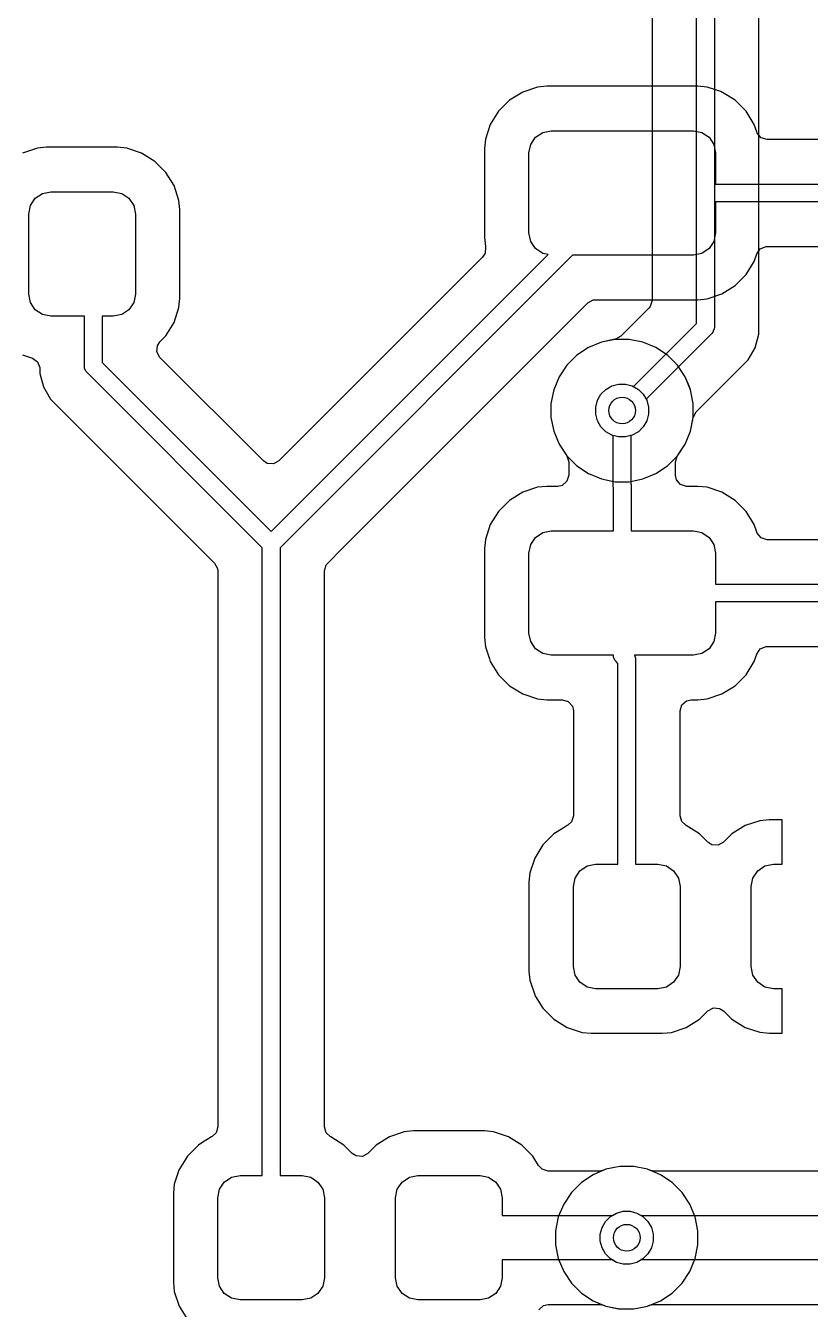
# Model space of a CAD drawing. Header units: inches. Extents: x 6.57 to 9.79, y -8.72 to -3.17.
# Drawn here: x 6.939 to 7.286, y -7.473 to -6.904 of the extents above; entities that cross this region are included whole.
import ezdxf

# ---------------------------------------------------------------- set-up
doc = ezdxf.new("R2010")
doc.units = ezdxf.units.IN
doc.header["$MEASUREMENT"] = 0
doc.layers.add('F.Cu', color=13, linetype='CONTINUOUS', true_color=0xc83434)

msp = doc.modelspace()

# ---------------------------------------------------------------- linework, layer by layer
at = {"layer": 'F.Cu', "linetype": 'CONTINUOUS'}
for p, q in [((7.23563, -7.03615), (7.23563, -6.75232)), ((7.24351, -6.75232), (7.24351, -7.03778)), ((7.21593, -6.76408), (7.21593, -7.02597)), ((7.26321, -7.0409), (7.26321, -6.76408)), ((7.15869, -6.93367), (7.15281, -6.93729)), ((7.16524, -6.9315), (7.15869, -6.93367)), ((7.15869, -6.93367), (7.15869, -6.93367)), ((7.16929, -6.93108), (7.16524, -6.9315)), ((7.16524, -6.9315), (7.16524, -6.9315)), ((7.23622, -6.93108), (7.16929, -6.93108)), ((7.16929, -6.93108), (7.16929, -6.93108)), ((7.24027, -6.9315), (7.23622, -6.93108)), ((7.24677, -6.93365), (7.24027, -6.9315)), ((7.24027, -6.9315), (7.24027, -6.9315)), ((7.24682, -6.93367), (7.24677, -6.93365)), ((7.24718, -6.93389), (7.24682, -6.93367)), ((7.24682, -6.93367), (7.24682, -6.93367)), ((7.15281, -6.93729), (7.14792, -6.94218)), ((7.2527, -6.93729), (7.24718, -6.93389)), ((7.25759, -6.94218), (7.2527, -6.93729)), ((7.14792, -6.94218), (7.1443, -6.94806)), ((7.26121, -6.94806), (7.25759, -6.94218)), ((7.1443, -6.94806), (7.14213, -6.95461)), ((7.1443, -6.94806), (7.1443, -6.94806)), ((7.16749, -6.95154), (7.17126, -6.95079)), ((7.17126, -6.95079), (7.23425, -6.95079)), ((7.23425, -6.95079), (7.23802, -6.95154)), ((7.26231, -6.95136), (7.26121, -6.94806)), ((7.14213, -6.95461), (7.14171, -6.95866)), ((7.14213, -6.95461), (7.14213, -6.95461)), ((7.14213, -6.95461), (7.14213, -6.95461)), ((7.16217, -6.95686), (7.1643, -6.95367)), ((7.1643, -6.95367), (7.16749, -6.95154)), ((7.23802, -6.95154), (7.24121, -6.95367)), ((7.24121, -6.95367), (7.24335, -6.95686)), ((7.2625, -6.95185), (7.26231, -6.95136)), ((7.2643, -6.95393), (7.2625, -6.95185)), ((7.26694, -6.9547), (7.2643, -6.95393)), ((7.49684, -6.9547), (7.26694, -6.9547)), ((6.94371, -6.95856), (6.93715, -6.96073)), ((6.94776, -6.95815), (6.94371, -6.95856)), ((6.94371, -6.95856), (6.94371, -6.95856)), ((6.97925, -6.95815), (6.94776, -6.95815)), ((6.94776, -6.95815), (6.94776, -6.95815)), ((6.9833, -6.95856), (6.97925, -6.95815)), ((6.98986, -6.96073), (6.9833, -6.95856)), ((6.9833, -6.95856), (6.9833, -6.95856)), ((6.99574, -6.96436), (6.98986, -6.96073)), ((7.14171, -6.95866), (7.14171, -6.99803)), ((7.16142, -6.96063), (7.16217, -6.95686)), ((7.16142, -6.99606), (7.16142, -6.96063)), ((7.24335, -6.95686), (7.24409, -6.96063)), ((7.24409, -6.96063), (7.24409, -6.97441)), ((7.00062, -6.96924), (6.99574, -6.96436)), ((7.00425, -6.97512), (7.00062, -6.96924)), ((6.94277, -6.98073), (6.94596, -6.9786)), ((6.94596, -6.9786), (6.94973, -6.97785)), ((6.94973, -6.97785), (6.97729, -6.97785)), ((6.97729, -6.97785), (6.98105, -6.9786)), ((6.98105, -6.9786), (6.98425, -6.98073)), ((7.00642, -6.98168), (7.00425, -6.97512)), ((7.24409, -6.97441), (7.51969, -6.97441)), ((6.93988, -6.98769), (6.94063, -6.98393)), ((6.94063, -6.98393), (6.94277, -6.98073)), ((6.98425, -6.98073), (6.98638, -6.98393)), ((6.98638, -6.98393), (6.98713, -6.98769)), ((7.00683, -6.98573), (7.00642, -6.98168)), ((7.51969, -6.98228), (7.24409, -6.98228)), ((7.24409, -6.98228), (7.24409, -6.99606)), ((6.93988, -7.02313), (6.93988, -6.98769)), ((6.98713, -6.98769), (6.98713, -7.02313)), ((7.00683, -7.0251), (7.00683, -6.98573)), ((7.16217, -6.99983), (7.16142, -6.99606)), ((7.24409, -6.99606), (7.24335, -6.99983)), ((7.14171, -6.99803), (7.14171, -6.99803)), ((7.14171, -6.99803), (7.14213, -7.00208)), ((7.1643, -7.00302), (7.16217, -6.99983)), ((7.24335, -6.99983), (7.24121, -7.00302)), ((7.26387, -7.00307), (7.26641, -7.00202)), ((7.26641, -7.00202), (7.26694, -7.00199)), ((7.26694, -7.00199), (7.49684, -7.00199)), ((7.04724, -7.12829), (7.1699, -7.00563)), ((7.14086, -7.00681), (7.0507, -7.09697)), ((7.18076, -7.00591), (7.05118, -7.13549)), ((7.14198, -7.00508), (7.14086, -7.00681)), ((7.14218, -7.00234), (7.14198, -7.00508)), ((7.14213, -7.00208), (7.14218, -7.00234)), ((7.16749, -7.00516), (7.1643, -7.00302)), ((7.1699, -7.00563), (7.16749, -7.00516)), ((7.23425, -7.00591), (7.18076, -7.00591)), ((7.23802, -7.00516), (7.23425, -7.00591)), ((7.24121, -7.00302), (7.23802, -7.00516)), ((7.26121, -7.00864), (7.26231, -7.00533)), ((7.26231, -7.00533), (7.26387, -7.00307)), ((7.25759, -7.01451), (7.26121, -7.00864)), ((7.2527, -7.0194), (7.25759, -7.01451)), ((6.94063, -7.02689), (6.93988, -7.02313)), ((6.98713, -7.02313), (6.98638, -7.02689)), ((7.24027, -7.0252), (7.24682, -7.02302)), ((7.24682, -7.02302), (7.2527, -7.0194)), ((6.94277, -7.03009), (6.94063, -7.02689)), ((6.94596, -7.03222), (6.94277, -7.03009)), ((6.98425, -7.03009), (6.98105, -7.03222)), ((6.98638, -7.02689), (6.98425, -7.03009)), ((7.00425, -7.0357), (7.00642, -7.02914)), ((7.00642, -7.02914), (7.00683, -7.0251)), ((7.07871, -7.13583), (7.1875, -7.02704)), ((7.1875, -7.02704), (7.18991, -7.02572)), ((7.18991, -7.02572), (7.19095, -7.02561)), ((7.19095, -7.02561), (7.23622, -7.02561)), ((7.2145, -7.02942), (7.20209, -7.04183)), ((7.21515, -7.02861), (7.2145, -7.02942)), ((7.21593, -7.02597), (7.21515, -7.02861)), ((7.23622, -7.02561), (7.24027, -7.0252)), ((7.23622, -7.02561), (7.23622, -7.02561)), ((6.94973, -7.03297), (6.94596, -7.03222)), ((6.96457, -7.03297), (6.94973, -7.03297)), ((6.96457, -7.05512), (6.96457, -7.03297)), ((6.97729, -7.03297), (6.97244, -7.03297)), ((6.97244, -7.03297), (6.97244, -7.05349)), ((6.98105, -7.03222), (6.97729, -7.03297)), ((7.00062, -7.04158), (7.00425, -7.0357)), ((6.99796, -7.04424), (7.00062, -7.04158)), ((7.20771, -7.06408), (7.23563, -7.03615)), ((7.24235, -7.04057), (7.21328, -7.06964)), ((7.24284, -7.03997), (7.24235, -7.04057)), ((7.24302, -7.03956), (7.24284, -7.03997)), ((7.24343, -7.03855), (7.24302, -7.03956)), ((7.24351, -7.03778), (7.24343, -7.03855)), ((7.2616, -7.04691), (7.26321, -7.0409)), ((6.99664, -7.04873), (6.99684, -7.04598)), ((6.99684, -7.04598), (6.99796, -7.04424)), ((7.18774, -7.04676), (7.18258, -7.05021)), ((7.18774, -7.04676), (7.18258, -7.05021)), ((7.18774, -7.04676), (7.18258, -7.05021)), ((7.18774, -7.04676), (7.18258, -7.05021)), ((7.19347, -7.04438), (7.18774, -7.04676)), ((7.19347, -7.04438), (7.18774, -7.04676)), ((7.19347, -7.04438), (7.18774, -7.04676)), ((7.19347, -7.04438), (7.18774, -7.04676)), ((7.18774, -7.04676), (7.18774, -7.04676)), ((7.18774, -7.04676), (7.18774, -7.04676)), ((7.18774, -7.04676), (7.18774, -7.04676)), ((7.18774, -7.04676), (7.18774, -7.04676)), ((7.19348, -7.04438), (7.19347, -7.04438)), ((7.19348, -7.04438), (7.19347, -7.04438)), ((7.19348, -7.04438), (7.19347, -7.04438)), ((7.19348, -7.04438), (7.19347, -7.04438)), ((7.19959, -7.04316), (7.19348, -7.04438)), ((7.19956, -7.04317), (7.19348, -7.04438)), ((7.19956, -7.04317), (7.19348, -7.04438)), ((7.19956, -7.04317), (7.19348, -7.04438)), ((7.20577, -7.04317), (7.19956, -7.04317)), ((7.19956, -7.04317), (7.19956, -7.04317)), ((7.20577, -7.04317), (7.19956, -7.04317)), ((7.19956, -7.04317), (7.19956, -7.04317)), ((7.20577, -7.04317), (7.19956, -7.04317)), ((7.19956, -7.04317), (7.19956, -7.04317)), ((7.19968, -7.04315), (7.19959, -7.04316)), ((7.20209, -7.04183), (7.19968, -7.04315)), ((7.21186, -7.04438), (7.20577, -7.04317)), ((7.20577, -7.04317), (7.20577, -7.04317)), ((7.21186, -7.04438), (7.20577, -7.04317)), ((7.20577, -7.04317), (7.20577, -7.04317)), ((7.21186, -7.04438), (7.20577, -7.04317)), ((7.20577, -7.04317), (7.20577, -7.04317)), ((7.2176, -7.04676), (7.21186, -7.04438)), ((7.21186, -7.04438), (7.21186, -7.04438)), ((7.2176, -7.04676), (7.21186, -7.04438)), ((7.21186, -7.04438), (7.21186, -7.04438)), ((7.2176, -7.04676), (7.21186, -7.04438)), ((7.21186, -7.04438), (7.21186, -7.04438)), ((7.22276, -7.05021), (7.2176, -7.04676)), ((7.2176, -7.04676), (7.2176, -7.04676)), ((7.22276, -7.05021), (7.2176, -7.04676)), ((7.2176, -7.04676), (7.2176, -7.04676)), ((7.22276, -7.05021), (7.2176, -7.04676)), ((7.2176, -7.04676), (7.2176, -7.04676)), ((7.25849, -7.0523), (7.2616, -7.04691)), ((6.93715, -7.05009), (6.94152, -7.05153)), ((6.94152, -7.05153), (6.94378, -7.0531)), ((6.94378, -7.0531), (6.94483, -7.05564)), ((6.99796, -7.05114), (6.99664, -7.04873)), ((7.04379, -7.09697), (6.99796, -7.05114)), ((7.18258, -7.05021), (7.17819, -7.0546)), ((7.18258, -7.05021), (7.17819, -7.0546)), ((7.18258, -7.05021), (7.17819, -7.0546)), ((7.18258, -7.05021), (7.17819, -7.0546)), ((7.18258, -7.05021), (7.18258, -7.05021)), ((7.18258, -7.05021), (7.18258, -7.05021)), ((7.18258, -7.05021), (7.18258, -7.05021)), ((7.18258, -7.05021), (7.18258, -7.05021)), ((7.22715, -7.0546), (7.22276, -7.05021)), ((7.22276, -7.05021), (7.22276, -7.05021)), ((7.22715, -7.0546), (7.22276, -7.05021)), ((7.22276, -7.05021), (7.22276, -7.05021)), ((7.22715, -7.0546), (7.22276, -7.05021)), ((7.22276, -7.05021), (7.22276, -7.05021)), ((7.25409, -7.0567), (7.25849, -7.0523)), ((6.94483, -7.05564), (6.94486, -7.05617)), ((6.94486, -7.05617), (6.94486, -7.05823)), ((6.94486, -7.05823), (6.94486, -7.05823)), ((6.94486, -7.05823), (6.94647, -7.06424)), ((6.96464, -7.05589), (6.96457, -7.05512)), ((6.96523, -7.05731), (6.96464, -7.05589)), ((6.96572, -7.0579), (6.96523, -7.05731)), ((7.04331, -7.13549), (6.96572, -7.0579)), ((6.97244, -7.05349), (7.04724, -7.12829)), ((7.17819, -7.0546), (7.17474, -7.05976)), ((7.17819, -7.0546), (7.17474, -7.05976)), ((7.17819, -7.0546), (7.17474, -7.05976)), ((7.17819, -7.0546), (7.17474, -7.05976)), ((7.17819, -7.0546), (7.17819, -7.0546)), ((7.17819, -7.0546), (7.17819, -7.0546)), ((7.17819, -7.0546), (7.17819, -7.0546)), ((7.17819, -7.0546), (7.17819, -7.0546)), ((7.2306, -7.05976), (7.22715, -7.0546)), ((7.22715, -7.0546), (7.22715, -7.0546)), ((7.2306, -7.05976), (7.22715, -7.0546)), ((7.22715, -7.0546), (7.22715, -7.0546)), ((7.2306, -7.05976), (7.22715, -7.0546)), ((7.22715, -7.0546), (7.22715, -7.0546)), ((7.23552, -7.07526), (7.25368, -7.0571)), ((7.25368, -7.0571), (7.25409, -7.0567)), ((7.25368, -7.0571), (7.25368, -7.0571)), ((7.25409, -7.0567), (7.25409, -7.0567)), ((6.94647, -7.06424), (6.94761, -7.06622)), ((7.17474, -7.05976), (7.17236, -7.06549)), ((7.17474, -7.05976), (7.17236, -7.06549)), ((7.17474, -7.05976), (7.17236, -7.06549)), ((7.17474, -7.05976), (7.17236, -7.06549)), ((7.17474, -7.05976), (7.17474, -7.05976)), ((7.17474, -7.05976), (7.17474, -7.05976)), ((7.17474, -7.05976), (7.17474, -7.05976)), ((7.17474, -7.05976), (7.17474, -7.05976)), ((7.19548, -7.06532), (7.19815, -7.06377)), ((7.19548, -7.06532), (7.19815, -7.06377)), ((7.19548, -7.06532), (7.19815, -7.06377)), ((7.19548, -7.06532), (7.19815, -7.06377)), ((7.19815, -7.06377), (7.20113, -7.06298)), ((7.19815, -7.06377), (7.20113, -7.06298)), ((7.19815, -7.06377), (7.20113, -7.06298)), ((7.19815, -7.06377), (7.20113, -7.06298)), ((7.20113, -7.06298), (7.20421, -7.06298)), ((7.20113, -7.06298), (7.20421, -7.06298)), ((7.20113, -7.06298), (7.20421, -7.06298)), ((7.20113, -7.06298), (7.20421, -7.06298)), ((7.20421, -7.06298), (7.20719, -7.06377)), ((7.20421, -7.06298), (7.20719, -7.06377)), ((7.20421, -7.06298), (7.20719, -7.06377)), ((7.20421, -7.06298), (7.20719, -7.06377)), ((7.20719, -7.06377), (7.20986, -7.06532)), ((7.20719, -7.06377), (7.20771, -7.06408)), ((7.20719, -7.06377), (7.20986, -7.06532)), ((7.20719, -7.06377), (7.20986, -7.06532)), ((7.23245, -7.06424), (7.2306, -7.05976)), ((7.2306, -7.05976), (7.2306, -7.05976)), ((7.23297, -7.06549), (7.2306, -7.05976)), ((7.2306, -7.05976), (7.2306, -7.05976)), ((7.23297, -7.06549), (7.2306, -7.05976)), ((7.2306, -7.05976), (7.2306, -7.05976)), ((7.23297, -7.06549), (7.23245, -7.06424)), ((6.94761, -7.06622), (6.94761, -7.06622)), ((6.94761, -7.06622), (6.94761, -7.06622)), ((6.94761, -7.06622), (6.94959, -7.06963)), ((6.94959, -7.06963), (6.94959, -7.06963)), ((6.94959, -7.06963), (6.95427, -7.07431)), ((7.17236, -7.06549), (7.17115, -7.07158)), ((7.17236, -7.06549), (7.17115, -7.07158)), ((7.17236, -7.06549), (7.17115, -7.07158)), ((7.17236, -7.06549), (7.17115, -7.07158)), ((7.17236, -7.06549), (7.17236, -7.06549)), ((7.17236, -7.06549), (7.17236, -7.06549)), ((7.17236, -7.06549), (7.17236, -7.06549)), ((7.17236, -7.06549), (7.17236, -7.06549)), ((7.19096, -7.07314), (7.19176, -7.07017)), ((7.19096, -7.07314), (7.19176, -7.07017)), ((7.19096, -7.07314), (7.19176, -7.07017)), ((7.19096, -7.07314), (7.19176, -7.07017)), ((7.19176, -7.07017), (7.1933, -7.0675)), ((7.19176, -7.07017), (7.1933, -7.0675)), ((7.19176, -7.07017), (7.1933, -7.0675)), ((7.19176, -7.07017), (7.1933, -7.0675)), ((7.1933, -7.0675), (7.19548, -7.06532)), ((7.1933, -7.0675), (7.19548, -7.06532)), ((7.1933, -7.0675), (7.19548, -7.06532)), ((7.1933, -7.0675), (7.19548, -7.06532)), ((7.20986, -7.06532), (7.21204, -7.0675)), ((7.20986, -7.06532), (7.21204, -7.0675)), ((7.20986, -7.06532), (7.21204, -7.0675)), ((7.21204, -7.0675), (7.21358, -7.07017)), ((7.21204, -7.0675), (7.21358, -7.07017)), ((7.21204, -7.0675), (7.21358, -7.07017)), ((7.21328, -7.06964), (7.21358, -7.07017)), ((7.21358, -7.07017), (7.21438, -7.07314)), ((7.21358, -7.07017), (7.21438, -7.07314)), ((7.21358, -7.07017), (7.21438, -7.07314)), ((7.21358, -7.07017), (7.21438, -7.07314)), ((7.23418, -7.07158), (7.23297, -7.06549)), ((7.23418, -7.07158), (7.23297, -7.06549)), ((7.23297, -7.06549), (7.23297, -7.06549)), ((7.23297, -7.06549), (7.23297, -7.06549)), ((7.23418, -7.07158), (7.23297, -7.06549)), ((7.23297, -7.06549), (7.23297, -7.06549)), ((7.23297, -7.06549), (7.23297, -7.06549)), ((6.95427, -7.07431), (6.95427, -7.07431)), ((6.95427, -7.07431), (7.02217, -7.14222)), ((7.17115, -7.07158), (7.17115, -7.07779)), ((7.17115, -7.07158), (7.17115, -7.07779)), ((7.17115, -7.07158), (7.17115, -7.07779)), ((7.17115, -7.07158), (7.17115, -7.07779)), ((7.19096, -7.07623), (7.19096, -7.07314)), ((7.19096, -7.07623), (7.19096, -7.07314)), ((7.19096, -7.07623), (7.19096, -7.07314)), ((7.19096, -7.07623), (7.19096, -7.07314)), ((7.21438, -7.07314), (7.21438, -7.07623)), ((7.21438, -7.07314), (7.21438, -7.07623)), ((7.21438, -7.07314), (7.21438, -7.07623)), ((7.21438, -7.07314), (7.21438, -7.07623)), ((7.23418, -7.07779), (7.23418, -7.07158)), ((7.23418, -7.07158), (7.23418, -7.07158)), ((7.23418, -7.07158), (7.23418, -7.07158)), ((7.23418, -7.07779), (7.23418, -7.07158)), ((7.23418, -7.07158), (7.23418, -7.07158)), ((7.23418, -7.07158), (7.23418, -7.07158)), ((7.23418, -7.07779), (7.23418, -7.07158)), ((7.23418, -7.07158), (7.23418, -7.07158)), ((7.23418, -7.07158), (7.23418, -7.07158)), ((7.23419, -7.07776), (7.23546, -7.07532)), ((7.23546, -7.07532), (7.23552, -7.07526)), ((7.17115, -7.07779), (7.17236, -7.08388)), ((7.17115, -7.07779), (7.17236, -7.08388)), ((7.17115, -7.07779), (7.17236, -7.08388)), ((7.17115, -7.07779), (7.17236, -7.08388)), ((7.19176, -7.07921), (7.19096, -7.07623)), ((7.19176, -7.07921), (7.19096, -7.07623)), ((7.19176, -7.07921), (7.19096, -7.07623)), ((7.19176, -7.07921), (7.19096, -7.07623)), ((7.1933, -7.08188), (7.19176, -7.07921)), ((7.1933, -7.08188), (7.19176, -7.07921)), ((7.1933, -7.08188), (7.19176, -7.07921)), ((7.1933, -7.08188), (7.19176, -7.07921)), ((7.21358, -7.07921), (7.21204, -7.08188)), ((7.21358, -7.07921), (7.21204, -7.08188)), ((7.21358, -7.07921), (7.21204, -7.08188)), ((7.21358, -7.07921), (7.21204, -7.08188)), ((7.21438, -7.07623), (7.21358, -7.07921)), ((7.21438, -7.07623), (7.21358, -7.07921)), ((7.21438, -7.07623), (7.21358, -7.07921)), ((7.21438, -7.07623), (7.21358, -7.07921)), ((7.23297, -7.08388), (7.23418, -7.07779)), ((7.23297, -7.08388), (7.23418, -7.07779)), ((7.23297, -7.08388), (7.23418, -7.07779)), ((7.23297, -7.08388), (7.23402, -7.07859)), ((7.23402, -7.07859), (7.23419, -7.07776)), ((7.17236, -7.08388), (7.17236, -7.08388)), ((7.17236, -7.08388), (7.17474, -7.08961)), ((7.17236, -7.08388), (7.17236, -7.08388)), ((7.17236, -7.08388), (7.17474, -7.08961)), ((7.17236, -7.08388), (7.17236, -7.08388)), ((7.17236, -7.08388), (7.17474, -7.08961)), ((7.17236, -7.08388), (7.17236, -7.08388)), ((7.17236, -7.08388), (7.17474, -7.08961)), ((7.19548, -7.08406), (7.1933, -7.08188)), ((7.19548, -7.08406), (7.1933, -7.08188)), ((7.19548, -7.08406), (7.1933, -7.08188)), ((7.19548, -7.08406), (7.1933, -7.08188)), ((7.19815, -7.0856), (7.19548, -7.08406)), ((7.19815, -7.0856), (7.19548, -7.08406)), ((7.19815, -7.0856), (7.19548, -7.08406)), ((7.19815, -7.0856), (7.19548, -7.08406)), ((7.19873, -7.08575), (7.19815, -7.0856)), ((7.20113, -7.0864), (7.19815, -7.0856)), ((7.20113, -7.0864), (7.19815, -7.0856)), ((7.20113, -7.0864), (7.19815, -7.0856)), ((7.19873, -7.10818), (7.19873, -7.08575)), ((7.20421, -7.0864), (7.20113, -7.0864)), ((7.20421, -7.0864), (7.20113, -7.0864)), ((7.20421, -7.0864), (7.20113, -7.0864)), ((7.20719, -7.0856), (7.20421, -7.0864)), ((7.20719, -7.0856), (7.20421, -7.0864)), ((7.20719, -7.0856), (7.20421, -7.0864)), ((7.20719, -7.0856), (7.2066, -7.08575)), ((7.2066, -7.08575), (7.2066, -7.10747)), ((7.20986, -7.08406), (7.20719, -7.0856)), ((7.20986, -7.08406), (7.20719, -7.0856)), ((7.20986, -7.08406), (7.20719, -7.0856)), ((7.20986, -7.08406), (7.20719, -7.0856)), ((7.21204, -7.08188), (7.20986, -7.08406)), ((7.21204, -7.08188), (7.20986, -7.08406)), ((7.21204, -7.08188), (7.20986, -7.08406)), ((7.21204, -7.08188), (7.20986, -7.08406)), ((7.2306, -7.08961), (7.23297, -7.08388)), ((7.2306, -7.08961), (7.23297, -7.08388)), ((7.2306, -7.08961), (7.23297, -7.08388)), ((7.2306, -7.08961), (7.23297, -7.08388)), ((7.17474, -7.08961), (7.17474, -7.08961)), ((7.17474, -7.08961), (7.1782, -7.0948)), ((7.17474, -7.08961), (7.17474, -7.08961)), ((7.17474, -7.08961), (7.17819, -7.09478)), ((7.17474, -7.08961), (7.17474, -7.08961)), ((7.17474, -7.08961), (7.17819, -7.09478)), ((7.17474, -7.08961), (7.17474, -7.08961)), ((7.17474, -7.08961), (7.17819, -7.09478)), ((7.22713, -7.0948), (7.22858, -7.09264)), ((7.22715, -7.09478), (7.2306, -7.08961)), ((7.22715, -7.09478), (7.2306, -7.08961)), ((7.22715, -7.09478), (7.2306, -7.08961)), ((7.22858, -7.09264), (7.2306, -7.08961)), ((7.04554, -7.09809), (7.04379, -7.09697)), ((7.04828, -7.09829), (7.04554, -7.09809)), ((7.0507, -7.09697), (7.04828, -7.09829)), ((7.17819, -7.09478), (7.17819, -7.09478)), ((7.17819, -7.09478), (7.18258, -7.09917)), ((7.17819, -7.09478), (7.17819, -7.09478)), ((7.17819, -7.09478), (7.18258, -7.09917)), ((7.17819, -7.09478), (7.17819, -7.09478)), ((7.17819, -7.09478), (7.18258, -7.09917)), ((7.1782, -7.0948), (7.17903, -7.09742)), ((7.17903, -7.09742), (7.17903, -7.09751)), ((7.17903, -7.09751), (7.17903, -7.10337)), ((7.22276, -7.09917), (7.22715, -7.09478)), ((7.22276, -7.09917), (7.22715, -7.09478)), ((7.22276, -7.09917), (7.22715, -7.09478)), ((7.22631, -7.09751), (7.22708, -7.09487)), ((7.22631, -7.10337), (7.22631, -7.09751)), ((7.22708, -7.09487), (7.22713, -7.0948)), ((7.17903, -7.10337), (7.17825, -7.10601)), ((7.18258, -7.09917), (7.18258, -7.09917)), ((7.18258, -7.09917), (7.18774, -7.10261)), ((7.18258, -7.09917), (7.18258, -7.09917)), ((7.18258, -7.09917), (7.18774, -7.10261)), ((7.18258, -7.09917), (7.18258, -7.09917)), ((7.18258, -7.09917), (7.18774, -7.10261)), ((7.18774, -7.10261), (7.18774, -7.10261)), ((7.18774, -7.10261), (7.19347, -7.10499)), ((7.18774, -7.10261), (7.18774, -7.10261)), ((7.18774, -7.10261), (7.19347, -7.10499)), ((7.18774, -7.10261), (7.18774, -7.10261)), ((7.18774, -7.10261), (7.19347, -7.10499)), ((7.21186, -7.10499), (7.2176, -7.10261)), ((7.21186, -7.10499), (7.2176, -7.10261)), ((7.21186, -7.10499), (7.2176, -7.10261)), ((7.2176, -7.10261), (7.22276, -7.09917)), ((7.2176, -7.10261), (7.22276, -7.09917)), ((7.2176, -7.10261), (7.22276, -7.09917)), ((7.22675, -7.10539), (7.22631, -7.10337)), ((7.16524, -7.10866), (7.15869, -7.11083)), ((7.16929, -7.10825), (7.16524, -7.10866)), ((7.16524, -7.10866), (7.16524, -7.10866)), ((7.17414, -7.10825), (7.16929, -7.10825)), ((7.16929, -7.10825), (7.16929, -7.10825)), ((7.17617, -7.10781), (7.17414, -7.10825)), ((7.17825, -7.10601), (7.17617, -7.10781)), ((7.19347, -7.10499), (7.19347, -7.10499)), ((7.19347, -7.10499), (7.19956, -7.1062)), ((7.19347, -7.10499), (7.19347, -7.10499)), ((7.19347, -7.10499), (7.19956, -7.1062)), ((7.19347, -7.10499), (7.19347, -7.10499)), ((7.19347, -7.10499), (7.19956, -7.1062)), ((7.19881, -7.10895), (7.19873, -7.10818)), ((7.19882, -7.10898), (7.19881, -7.10895)), ((7.19882, -7.12795), (7.19882, -7.10898)), ((7.19956, -7.1062), (7.19956, -7.1062)), ((7.19956, -7.1062), (7.19956, -7.1062)), ((7.19956, -7.1062), (7.20577, -7.1062)), ((7.19956, -7.1062), (7.19956, -7.1062)), ((7.19956, -7.1062), (7.19956, -7.1062)), ((7.19956, -7.1062), (7.20577, -7.1062)), ((7.19956, -7.1062), (7.19956, -7.1062)), ((7.19956, -7.1062), (7.19956, -7.1062)), ((7.19956, -7.1062), (7.20577, -7.1062)), ((7.20577, -7.1062), (7.21186, -7.10499)), ((7.20577, -7.1062), (7.21186, -7.10499)), ((7.20577, -7.1062), (7.21186, -7.10499)), ((7.20577, -7.1062), (7.20577, -7.1062)), ((7.20577, -7.1062), (7.20577, -7.1062)), ((7.20577, -7.1062), (7.20577, -7.1062)), ((7.2066, -7.10747), (7.20662, -7.1075)), ((7.20662, -7.1075), (7.20669, -7.10827)), ((7.20669, -7.10827), (7.20669, -7.12795)), ((7.22855, -7.10747), (7.22675, -7.10539)), ((7.23119, -7.10825), (7.22855, -7.10747)), ((7.23622, -7.10825), (7.23119, -7.10825)), ((7.24027, -7.10866), (7.23622, -7.10825)), ((7.23622, -7.10825), (7.23622, -7.10825)), ((7.24682, -7.11083), (7.24027, -7.10866)), ((7.24027, -7.10866), (7.24027, -7.10866)), ((7.15281, -7.11446), (7.14792, -7.11934)), ((7.15869, -7.11083), (7.15281, -7.11446)), ((7.15869, -7.11083), (7.15869, -7.11083)), ((7.2527, -7.11446), (7.24682, -7.11083)), ((7.25759, -7.11934), (7.2527, -7.11446)), ((7.14792, -7.11934), (7.1443, -7.12522)), ((7.26121, -7.12522), (7.25759, -7.11934)), ((7.1443, -7.12522), (7.14213, -7.13178)), ((7.1443, -7.12522), (7.1443, -7.12522)), ((7.26231, -7.12852), (7.26121, -7.12522)), ((7.14213, -7.13178), (7.14171, -7.13583)), ((7.14213, -7.13178), (7.14213, -7.13178)), ((7.14213, -7.13178), (7.14213, -7.13178)), ((7.16217, -7.13403), (7.1643, -7.13084)), ((7.1643, -7.13084), (7.16749, -7.1287)), ((7.16749, -7.1287), (7.17126, -7.12795)), ((7.17126, -7.12795), (7.19882, -7.12795)), ((7.20669, -7.12795), (7.23425, -7.12795)), ((7.23425, -7.12795), (7.23802, -7.1287)), ((7.23802, -7.1287), (7.24121, -7.13084)), ((7.24121, -7.13084), (7.24335, -7.13403)), ((7.2625, -7.12902), (7.26231, -7.12852)), ((7.2643, -7.1311), (7.2625, -7.12902)), ((7.26694, -7.13187), (7.2643, -7.1311)), ((7.49684, -7.13187), (7.26694, -7.13187)), ((7.04331, -7.41339), (7.04331, -7.13549)), ((7.05118, -7.13549), (7.05118, -7.41339)), ((7.07232, -7.14222), (7.07871, -7.13583)), ((7.14171, -7.13583), (7.14171, -7.1752)), ((7.16142, -7.1378), (7.16217, -7.13403)), ((7.16142, -7.17323), (7.16142, -7.1378)), ((7.24335, -7.13403), (7.24409, -7.1378)), ((7.24409, -7.1378), (7.24409, -7.15157)), ((7.02217, -7.14222), (7.02349, -7.14464)), ((7.07089, -7.14567), (7.07166, -7.14303)), ((7.07166, -7.14303), (7.07232, -7.14222)), ((7.02349, -7.14464), (7.0236, -7.14567)), ((7.0236, -7.14567), (7.0236, -7.39189)), ((7.07089, -7.39189), (7.07089, -7.14567)), ((7.24409, -7.15157), (7.51969, -7.15157)), ((7.51969, -7.15945), (7.24409, -7.15945)), ((7.24409, -7.15945), (7.24409, -7.17323)), ((7.14171, -7.1752), (7.14171, -7.1752)), ((7.14171, -7.1752), (7.14213, -7.17924)), ((7.16217, -7.17699), (7.16142, -7.17323)), ((7.1643, -7.18019), (7.16217, -7.17699)), ((7.24335, -7.17699), (7.24121, -7.18019)), ((7.24409, -7.17323), (7.24335, -7.17699)), ((7.14213, -7.17924), (7.14213, -7.17924)), ((7.14213, -7.17924), (7.14391, -7.18463)), ((7.16749, -7.18232), (7.1643, -7.18019)), ((7.17126, -7.18307), (7.16749, -7.18232)), ((7.19882, -7.18307), (7.17126, -7.18307)), ((7.19889, -7.18384), (7.19882, -7.18307)), ((7.19948, -7.18526), (7.19889, -7.18384)), ((7.23425, -7.18307), (7.20809, -7.18307)), ((7.20809, -7.18307), (7.20859, -7.18427)), ((7.23802, -7.18232), (7.23425, -7.18307)), ((7.24121, -7.18019), (7.23802, -7.18232)), ((7.26121, -7.1858), (7.26231, -7.1825)), ((7.26231, -7.1825), (7.26387, -7.18024)), ((7.26387, -7.18024), (7.26641, -7.17918)), ((7.26641, -7.17918), (7.26694, -7.17915)), ((7.26694, -7.17915), (7.49684, -7.17915)), ((7.14391, -7.18463), (7.1443, -7.1858)), ((7.1443, -7.1858), (7.14792, -7.19168)), ((7.19997, -7.18585), (7.19948, -7.18526)), ((7.20079, -7.18667), (7.19997, -7.18585)), ((7.20079, -7.27559), (7.20079, -7.18667)), ((7.20859, -7.18427), (7.20866, -7.18504)), ((7.20866, -7.18504), (7.20866, -7.27559)), ((7.25759, -7.19168), (7.26121, -7.1858)), ((7.14792, -7.19168), (7.15281, -7.19656)), ((7.2527, -7.19656), (7.25759, -7.19168)), ((7.15281, -7.19656), (7.15869, -7.20019)), ((7.15869, -7.20019), (7.16524, -7.20236)), ((7.24027, -7.20236), (7.24682, -7.20019)), ((7.24682, -7.20019), (7.2527, -7.19656)), ((7.16524, -7.20236), (7.16929, -7.20278)), ((7.16929, -7.20278), (7.1762, -7.20278)), ((7.1762, -7.20278), (7.17884, -7.20355)), ((7.17884, -7.20355), (7.18064, -7.20563)), ((7.18064, -7.20563), (7.18108, -7.20766)), ((7.22837, -7.20766), (7.22914, -7.20502)), ((7.22914, -7.20502), (7.23122, -7.20322)), ((7.23122, -7.20322), (7.23325, -7.20278)), ((7.23325, -7.20278), (7.23622, -7.20278)), ((7.23622, -7.20278), (7.24027, -7.20236)), ((7.23622, -7.20278), (7.23622, -7.20278)), ((7.18108, -7.20766), (7.18108, -7.2541)), ((7.22837, -7.2541), (7.22837, -7.20766)), ((7.18031, -7.25674), (7.17857, -7.25825)), ((7.18108, -7.2541), (7.18031, -7.25674)), ((7.22912, -7.2567), (7.22837, -7.2541)), ((7.23088, -7.25825), (7.22912, -7.2567)), ((7.26367, -7.25632), (7.25712, -7.25849)), ((7.26772, -7.25591), (7.26367, -7.25632)), ((7.27362, -7.25591), (7.26772, -7.25591)), ((7.26772, -7.25591), (7.26772, -7.25591)), ((7.27362, -7.27559), (7.27362, -7.25591)), ((7.17249, -7.2621), (7.16761, -7.26698)), ((7.1766, -7.25956), (7.17249, -7.2621)), ((7.17837, -7.25847), (7.1766, -7.25956)), ((7.17861, -7.25832), (7.17837, -7.25847)), ((7.17837, -7.25847), (7.17837, -7.25847)), ((7.17857, -7.25825), (7.17861, -7.25832)), ((7.23083, -7.25832), (7.23088, -7.25825)), ((7.23108, -7.25847), (7.23083, -7.25832)), ((7.23695, -7.2621), (7.23108, -7.25847)), ((7.23108, -7.25847), (7.23108, -7.25847)), ((7.23695, -7.2621), (7.23695, -7.2621)), ((7.24066, -7.2658), (7.23695, -7.2621)), ((7.25125, -7.26211), (7.24756, -7.2658)), ((7.25712, -7.25849), (7.25125, -7.26211)), ((7.25712, -7.25849), (7.25712, -7.25849)), ((7.16761, -7.26698), (7.16398, -7.27286)), ((7.2424, -7.26692), (7.24066, -7.2658)), ((7.24515, -7.26712), (7.2424, -7.26692)), ((7.24756, -7.2658), (7.24515, -7.26712)), ((7.16398, -7.27287), (7.16181, -7.27942)), ((7.16398, -7.27286), (7.16398, -7.27286)), ((7.16398, -7.27286), (7.16398, -7.27287)), ((7.16181, -7.27942), (7.1614, -7.28346)), ((7.16181, -7.27942), (7.16181, -7.27942)), ((7.16181, -7.27942), (7.16181, -7.27942)), ((7.18185, -7.28167), (7.18399, -7.27847)), ((7.18399, -7.27847), (7.18718, -7.27634)), ((7.18718, -7.27634), (7.19094, -7.27559)), ((7.19094, -7.27559), (7.20079, -7.27559)), ((7.20866, -7.27559), (7.2185, -7.27559)), ((7.2185, -7.27559), (7.22227, -7.27634)), ((7.22227, -7.27634), (7.22546, -7.27847)), ((7.22546, -7.27847), (7.2276, -7.28167)), ((7.26059, -7.28167), (7.26273, -7.27847)), ((7.26273, -7.27847), (7.26592, -7.27634)), ((7.26592, -7.27634), (7.26969, -7.27559)), ((7.26969, -7.27559), (7.27362, -7.27559)), ((7.1614, -7.28346), (7.1614, -7.32283)), ((7.1811, -7.28543), (7.18185, -7.28167)), ((7.1811, -7.32087), (7.1811, -7.28543)), ((7.2276, -7.28167), (7.22835, -7.28543)), ((7.22835, -7.28543), (7.22835, -7.32087)), ((7.25984, -7.28543), (7.26059, -7.28167)), ((7.25984, -7.32087), (7.25984, -7.28543)), ((7.1614, -7.32283), (7.1614, -7.32284)), ((7.1614, -7.32284), (7.16181, -7.32688)), ((7.18185, -7.32463), (7.1811, -7.32087)), ((7.18399, -7.32783), (7.18185, -7.32463)), ((7.2276, -7.32463), (7.22546, -7.32783)), ((7.22835, -7.32087), (7.2276, -7.32463)), ((7.26059, -7.32463), (7.25984, -7.32087)), ((7.26273, -7.32783), (7.26059, -7.32463)), ((7.16181, -7.32688), (7.16181, -7.32688)), ((7.16181, -7.32688), (7.16398, -7.33344)), ((7.18718, -7.32996), (7.18399, -7.32783)), ((7.19094, -7.33071), (7.18718, -7.32996)), ((7.2185, -7.33071), (7.19094, -7.33071)), ((7.22227, -7.32996), (7.2185, -7.33071)), ((7.22546, -7.32783), (7.22227, -7.32996)), ((7.26592, -7.32996), (7.26273, -7.32783)), ((7.26969, -7.33071), (7.26592, -7.32996)), ((7.27362, -7.33071), (7.26969, -7.33071)), ((7.27362, -7.35039), (7.27362, -7.33071)), ((7.16398, -7.33344), (7.16398, -7.33344)), ((7.16398, -7.33344), (7.16438, -7.33407)), ((7.16438, -7.33407), (7.16761, -7.33932)), ((7.16761, -7.33932), (7.17249, -7.3442)), ((7.23695, -7.3442), (7.24066, -7.3405)), ((7.24066, -7.3405), (7.24307, -7.33918)), ((7.24307, -7.33918), (7.24581, -7.33938)), ((7.24581, -7.33938), (7.24756, -7.3405)), ((7.24756, -7.3405), (7.25125, -7.34419)), ((7.17249, -7.3442), (7.17837, -7.34783)), ((7.17837, -7.34783), (7.18493, -7.35)), ((7.22452, -7.35), (7.23108, -7.34783)), ((7.23108, -7.34783), (7.23695, -7.3442)), ((7.25125, -7.34419), (7.25712, -7.34781)), ((7.25712, -7.34781), (7.25712, -7.34781)), ((7.25712, -7.34781), (7.26367, -7.34998)), ((7.18493, -7.35), (7.18898, -7.35041)), ((7.18898, -7.35041), (7.22047, -7.35041)), ((7.22047, -7.35041), (7.22269, -7.35019)), ((7.22047, -7.35041), (7.22047, -7.35041)), ((7.22047, -7.35041), (7.22047, -7.35041)), ((7.22269, -7.35019), (7.22452, -7.35)), ((7.26367, -7.34998), (7.26367, -7.34998)), ((7.26367, -7.34998), (7.26772, -7.35039)), ((7.26772, -7.35039), (7.27362, -7.35039)), ((7.27362, -7.35039), (7.27362, -7.35039)), ((7.0236, -7.39189), (7.02283, -7.39453)), ((7.07164, -7.3945), (7.07089, -7.39189)), ((7.10619, -7.39409), (7.09963, -7.39627)), ((7.11024, -7.39368), (7.10619, -7.39409)), ((7.10619, -7.39409), (7.10619, -7.39409)), ((7.14173, -7.39368), (7.11024, -7.39368)), ((7.11024, -7.39368), (7.11024, -7.39368)), ((7.14578, -7.39409), (7.14173, -7.39368)), ((7.15234, -7.39627), (7.14578, -7.39409)), ((7.14578, -7.39409), (7.14578, -7.39409)), ((7.01702, -7.39865), (7.01501, -7.39989)), ((7.02089, -7.39627), (7.01702, -7.39865)), ((7.02113, -7.39612), (7.02089, -7.39627)), ((7.02089, -7.39627), (7.02089, -7.39627)), ((7.02283, -7.39453), (7.02109, -7.39605)), ((7.02109, -7.39605), (7.02113, -7.39612)), ((7.0734, -7.39605), (7.07164, -7.3945)), ((7.07335, -7.39612), (7.0734, -7.39605)), ((7.0736, -7.39627), (7.07335, -7.39612)), ((7.07947, -7.39989), (7.0736, -7.39627)), ((7.0736, -7.39627), (7.0736, -7.39627)), ((7.09963, -7.39627), (7.09375, -7.39989)), ((7.09963, -7.39627), (7.09963, -7.39627)), ((7.15821, -7.39989), (7.15234, -7.39627)), ((7.01013, -7.40478), (7.0065, -7.41066)), ((7.01501, -7.39989), (7.01013, -7.40478)), ((7.08316, -7.40358), (7.07947, -7.39989)), ((7.07947, -7.39989), (7.07947, -7.39989)), ((7.08491, -7.4047), (7.08316, -7.40358)), ((7.08765, -7.4049), (7.08491, -7.4047)), ((7.09007, -7.40358), (7.08765, -7.4049)), ((7.09375, -7.39989), (7.09007, -7.40358)), ((7.1631, -7.40478), (7.15821, -7.39989)), ((7.16569, -7.40898), (7.1631, -7.40478)), ((7.0065, -7.41066), (7.00625, -7.41142)), ((7.0065, -7.41066), (7.0065, -7.41066)), ((7.16575, -7.40908), (7.16569, -7.40898)), ((7.16727, -7.41062), (7.16575, -7.40908)), ((7.16991, -7.4114), (7.16727, -7.41062)), ((7.19553, -7.41064), (7.1898, -7.41302)), ((7.19553, -7.41064), (7.1898, -7.41302)), ((7.19553, -7.41064), (7.1898, -7.41302)), ((7.1946, -7.41103), (7.19273, -7.4114)), ((7.19553, -7.41064), (7.1946, -7.41103)), ((7.20162, -7.40943), (7.19553, -7.41064)), ((7.20162, -7.40943), (7.19553, -7.41064)), ((7.20162, -7.40943), (7.19553, -7.41064)), ((7.20162, -7.40943), (7.19553, -7.41064)), ((7.19553, -7.41064), (7.19553, -7.41064)), ((7.19553, -7.41064), (7.19553, -7.41064)), ((7.19553, -7.41064), (7.19553, -7.41064)), ((7.19553, -7.41064), (7.19553, -7.41064)), ((7.19553, -7.41064), (7.19553, -7.41064)), ((7.19553, -7.41064), (7.19553, -7.41064)), ((7.20783, -7.40943), (7.20162, -7.40943)), ((7.20162, -7.40943), (7.20162, -7.40943)), ((7.20783, -7.40943), (7.20162, -7.40943)), ((7.20162, -7.40943), (7.20162, -7.40943)), ((7.20783, -7.40943), (7.20162, -7.40943)), ((7.20162, -7.40943), (7.20162, -7.40943)), ((7.20783, -7.40943), (7.20162, -7.40943)), ((7.20162, -7.40943), (7.20162, -7.40943)), ((7.21392, -7.41064), (7.20783, -7.40943)), ((7.20783, -7.40943), (7.20783, -7.40943)), ((7.21392, -7.41064), (7.20783, -7.40943)), ((7.20783, -7.40943), (7.20783, -7.40943)), ((7.21392, -7.41064), (7.20783, -7.40943)), ((7.20783, -7.40943), (7.20783, -7.40943)), ((7.21392, -7.41064), (7.20783, -7.40943)), ((7.20783, -7.40943), (7.20783, -7.40943)), ((7.21965, -7.41302), (7.21392, -7.41064)), ((7.21392, -7.41064), (7.21392, -7.41064)), ((7.21965, -7.41302), (7.21392, -7.41064)), ((7.21392, -7.41064), (7.21392, -7.41064)), ((7.21965, -7.41302), (7.21392, -7.41064)), ((7.21392, -7.41064), (7.21392, -7.41064)), ((7.21485, -7.41103), (7.21392, -7.41064)), ((7.21392, -7.41064), (7.21392, -7.41064)), ((7.21392, -7.41064), (7.21392, -7.41064)), ((7.21672, -7.4114), (7.21485, -7.41103)), ((7.00625, -7.41142), (7.00433, -7.41721)), ((7.02437, -7.41946), (7.0265, -7.41627)), ((7.0265, -7.41627), (7.0297, -7.41414)), ((7.0297, -7.41414), (7.03346, -7.41339)), ((7.03346, -7.41339), (7.04331, -7.41339)), ((7.05118, -7.41339), (7.06102, -7.41339)), ((7.06102, -7.41339), (7.06479, -7.41414)), ((7.06479, -7.41414), (7.06798, -7.41627)), ((7.06798, -7.41627), (7.07012, -7.41946)), ((7.10311, -7.41946), (7.10525, -7.41627)), ((7.10525, -7.41627), (7.10844, -7.41414)), ((7.10844, -7.41414), (7.1122, -7.41339)), ((7.1122, -7.41339), (7.13976, -7.41339)), ((7.13976, -7.41339), (7.14353, -7.41414)), ((7.14353, -7.41414), (7.14672, -7.41627)), ((7.14672, -7.41627), (7.14886, -7.41946)), ((7.19273, -7.4114), (7.16991, -7.4114)), ((7.18463, -7.41647), (7.18024, -7.42085)), ((7.18463, -7.41647), (7.18024, -7.42085)), ((7.18463, -7.41647), (7.18024, -7.42085)), ((7.1898, -7.41302), (7.18463, -7.41646)), ((7.1898, -7.41302), (7.18463, -7.41646)), ((7.1898, -7.41302), (7.18463, -7.41646)), ((7.18463, -7.41646), (7.18463, -7.41647)), ((7.18463, -7.41646), (7.18463, -7.41647)), ((7.18463, -7.41646), (7.18463, -7.41647)), ((7.1898, -7.41302), (7.1898, -7.41302)), ((7.1898, -7.41302), (7.1898, -7.41302)), ((7.1898, -7.41302), (7.1898, -7.41302)), ((7.46605, -7.4114), (7.21672, -7.4114)), ((7.22481, -7.41646), (7.21965, -7.41302)), ((7.21965, -7.41302), (7.21965, -7.41302)), ((7.22481, -7.41646), (7.21965, -7.41302)), ((7.21965, -7.41302), (7.21965, -7.41302)), ((7.22481, -7.41646), (7.21965, -7.41302)), ((7.21965, -7.41302), (7.21965, -7.41302)), ((7.22481, -7.41647), (7.22481, -7.41646)), ((7.22481, -7.41647), (7.22481, -7.41646)), ((7.22481, -7.41647), (7.22481, -7.41646)), ((7.2292, -7.42085), (7.22481, -7.41647)), ((7.2292, -7.42085), (7.22481, -7.41647)), ((7.2292, -7.42085), (7.22481, -7.41647)), ((7.00433, -7.41721), (7.00392, -7.42126)), ((7.00392, -7.42126), (7.00392, -7.46063)), ((7.00433, -7.41721), (7.00433, -7.41721)), ((7.00433, -7.41721), (7.00433, -7.41721)), ((7.02362, -7.42323), (7.02437, -7.41946)), ((7.07012, -7.41946), (7.07087, -7.42323)), ((7.10236, -7.42323), (7.10311, -7.41946)), ((7.14886, -7.41946), (7.14961, -7.42323)), ((7.18024, -7.42085), (7.1768, -7.42602)), ((7.18024, -7.42085), (7.1768, -7.42602)), ((7.18024, -7.42085), (7.1768, -7.42602)), ((7.18024, -7.42085), (7.18024, -7.42085)), ((7.18024, -7.42085), (7.18024, -7.42085)), ((7.18024, -7.42085), (7.18024, -7.42085)), ((7.23265, -7.42602), (7.2292, -7.42085)), ((7.2292, -7.42085), (7.2292, -7.42085)), ((7.23265, -7.42602), (7.2292, -7.42085)), ((7.2292, -7.42085), (7.2292, -7.42085)), ((7.23265, -7.42602), (7.2292, -7.42085)), ((7.2292, -7.42085), (7.2292, -7.42085)), ((7.02362, -7.45866), (7.02362, -7.42323)), ((7.07087, -7.42323), (7.07087, -7.45866)), ((7.10236, -7.45866), (7.10236, -7.42323)), ((7.14961, -7.42323), (7.14961, -7.4311)), ((7.1768, -7.42602), (7.17442, -7.43175)), ((7.1768, -7.42602), (7.17442, -7.43175)), ((7.1768, -7.42602), (7.17442, -7.43175)), ((7.1768, -7.42602), (7.1768, -7.42602)), ((7.1768, -7.42602), (7.1768, -7.42602)), ((7.1768, -7.42602), (7.1768, -7.42602)), ((7.23414, -7.4296), (7.23265, -7.42602)), ((7.23265, -7.42602), (7.23265, -7.42602)), ((7.23414, -7.4296), (7.23265, -7.42602)), ((7.23265, -7.42602), (7.23265, -7.42602)), ((7.23414, -7.4296), (7.23265, -7.42602)), ((7.23265, -7.42602), (7.23265, -7.42602)), ((7.14961, -7.4311), (7.19835, -7.4311)), ((7.17442, -7.43175), (7.17321, -7.43784)), ((7.17442, -7.43175), (7.17321, -7.43784)), ((7.17442, -7.43175), (7.17321, -7.43784)), ((7.17442, -7.43175), (7.17442, -7.43175)), ((7.17442, -7.43175), (7.17442, -7.43175)), ((7.17442, -7.43175), (7.17442, -7.43175)), ((7.19381, -7.43642), (7.19535, -7.43375)), ((7.19381, -7.43642), (7.19535, -7.43375)), ((7.19381, -7.43642), (7.19535, -7.43375)), ((7.19535, -7.43375), (7.19753, -7.43157)), ((7.19535, -7.43375), (7.19753, -7.43157)), ((7.19535, -7.43375), (7.19753, -7.43157)), ((7.19753, -7.43157), (7.2002, -7.43003)), ((7.19753, -7.43157), (7.2002, -7.43003)), ((7.19753, -7.43157), (7.2002, -7.43003)), ((7.19835, -7.4311), (7.2002, -7.43003)), ((7.2002, -7.43003), (7.20318, -7.42923)), ((7.2002, -7.43003), (7.20318, -7.42923)), ((7.2002, -7.43003), (7.20318, -7.42923)), ((7.2002, -7.43003), (7.20318, -7.42923)), ((7.20318, -7.42923), (7.20627, -7.42923)), ((7.20318, -7.42923), (7.20627, -7.42923)), ((7.20318, -7.42923), (7.20627, -7.42923)), ((7.20318, -7.42923), (7.20627, -7.42923)), ((7.20627, -7.42923), (7.20924, -7.43003)), ((7.20627, -7.42923), (7.20924, -7.43003)), ((7.20627, -7.42923), (7.20924, -7.43003)), ((7.20627, -7.42923), (7.20924, -7.43003)), ((7.20924, -7.43003), (7.21191, -7.43157)), ((7.20924, -7.43003), (7.21191, -7.43157)), ((7.20924, -7.43003), (7.21191, -7.43157)), ((7.20924, -7.43003), (7.2111, -7.4311)), ((7.2111, -7.4311), (7.47624, -7.4311)), ((7.21191, -7.43157), (7.21409, -7.43375)), ((7.21191, -7.43157), (7.21409, -7.43375)), ((7.21191, -7.43157), (7.21409, -7.43375)), ((7.21409, -7.43375), (7.21564, -7.43642)), ((7.21409, -7.43375), (7.21564, -7.43642)), ((7.21409, -7.43375), (7.21564, -7.43642)), ((7.23503, -7.43175), (7.23414, -7.4296)), ((7.23503, -7.43175), (7.23414, -7.4296)), ((7.23503, -7.43175), (7.23414, -7.4296)), ((7.23624, -7.43784), (7.23503, -7.43175)), ((7.23503, -7.43175), (7.23503, -7.43175)), ((7.23624, -7.43784), (7.23503, -7.43175)), ((7.23503, -7.43175), (7.23503, -7.43175)), ((7.23624, -7.43784), (7.23503, -7.43175)), ((7.23503, -7.43175), (7.23503, -7.43175)), ((7.17321, -7.43784), (7.17321, -7.44405)), ((7.17321, -7.43784), (7.17321, -7.44405)), ((7.17321, -7.43784), (7.17321, -7.44405)), ((7.19301, -7.4394), (7.19381, -7.43642)), ((7.19301, -7.4394), (7.19381, -7.43642)), ((7.19301, -7.4394), (7.19381, -7.43642)), ((7.19301, -7.44249), (7.19301, -7.4394)), ((7.19301, -7.44249), (7.19301, -7.4394)), ((7.19301, -7.44249), (7.19301, -7.4394)), ((7.21564, -7.43642), (7.21643, -7.4394)), ((7.21564, -7.43642), (7.21643, -7.4394)), ((7.21564, -7.43642), (7.21643, -7.4394)), ((7.21643, -7.4394), (7.21643, -7.44249)), ((7.21643, -7.4394), (7.21643, -7.44249)), ((7.21643, -7.4394), (7.21643, -7.44249)), ((7.23624, -7.44405), (7.23624, -7.43784)), ((7.23624, -7.43784), (7.23624, -7.43784)), ((7.23624, -7.43784), (7.23624, -7.43784)), ((7.23624, -7.44405), (7.23624, -7.43784)), ((7.23624, -7.43784), (7.23624, -7.43784)), ((7.23624, -7.43784), (7.23624, -7.43784)), ((7.23624, -7.44405), (7.23624, -7.43784)), ((7.23624, -7.43784), (7.23624, -7.43784)), ((7.23624, -7.43784), (7.23624, -7.43784)), ((7.17321, -7.44405), (7.17442, -7.45014)), ((7.17321, -7.44405), (7.17442, -7.45014)), ((7.17321, -7.44405), (7.17442, -7.45014)), ((7.19381, -7.44546), (7.19301, -7.44249)), ((7.19381, -7.44546), (7.19301, -7.44249)), ((7.19381, -7.44546), (7.19301, -7.44249)), ((7.21643, -7.44249), (7.21564, -7.44546)), ((7.21643, -7.44249), (7.21564, -7.44546)), ((7.21643, -7.44249), (7.21564, -7.44546)), ((7.23503, -7.45014), (7.23624, -7.44405)), ((7.23503, -7.45014), (7.23624, -7.44405)), ((7.23503, -7.45014), (7.23624, -7.44405)), ((7.19835, -7.45079), (7.14961, -7.45079)), ((7.14961, -7.45079), (7.14961, -7.45866)), ((7.17442, -7.45014), (7.17442, -7.45014)), ((7.17442, -7.45014), (7.1768, -7.45587)), ((7.17442, -7.45014), (7.17442, -7.45014)), ((7.17442, -7.45014), (7.1768, -7.45587)), ((7.17442, -7.45014), (7.17442, -7.45014)), ((7.17442, -7.45014), (7.1768, -7.45587)), ((7.19535, -7.44813), (7.19381, -7.44546)), ((7.19535, -7.44813), (7.19381, -7.44546)), ((7.19535, -7.44813), (7.19381, -7.44546)), ((7.19753, -7.45032), (7.19535, -7.44813)), ((7.19753, -7.45032), (7.19535, -7.44813)), ((7.19753, -7.45032), (7.19535, -7.44813)), ((7.2002, -7.45186), (7.19753, -7.45032)), ((7.2002, -7.45186), (7.19753, -7.45032)), ((7.2002, -7.45186), (7.19753, -7.45032)), ((7.2002, -7.45186), (7.19835, -7.45079)), ((7.21191, -7.45032), (7.20924, -7.45186)), ((7.21191, -7.45032), (7.20924, -7.45186)), ((7.21191, -7.45032), (7.20924, -7.45186)), ((7.2111, -7.45079), (7.20924, -7.45186)), ((7.47624, -7.45079), (7.2111, -7.45079)), ((7.21409, -7.44813), (7.21191, -7.45032)), ((7.21409, -7.44813), (7.21191, -7.45032)), ((7.21409, -7.44813), (7.21191, -7.45032)), ((7.21564, -7.44546), (7.21409, -7.44813)), ((7.21564, -7.44546), (7.21409, -7.44813)), ((7.21564, -7.44546), (7.21409, -7.44813)), ((7.23265, -7.45587), (7.23503, -7.45014)), ((7.23265, -7.45587), (7.23503, -7.45014)), ((7.23265, -7.45587), (7.23503, -7.45014)), ((7.1768, -7.45587), (7.1768, -7.45587)), ((7.1768, -7.45587), (7.18024, -7.46103)), ((7.1768, -7.45587), (7.1768, -7.45587)), ((7.1768, -7.45587), (7.18024, -7.46103)), ((7.1768, -7.45587), (7.1768, -7.45587)), ((7.1768, -7.45587), (7.18024, -7.46103)), ((7.20318, -7.45265), (7.2002, -7.45186)), ((7.20318, -7.45265), (7.2002, -7.45186)), ((7.20318, -7.45265), (7.2002, -7.45186)), ((7.20318, -7.45265), (7.2002, -7.45186)), ((7.20627, -7.45265), (7.20318, -7.45265)), ((7.20627, -7.45265), (7.20318, -7.45265)), ((7.20627, -7.45265), (7.20318, -7.45265)), ((7.20627, -7.45265), (7.20318, -7.45265)), ((7.20924, -7.45186), (7.20627, -7.45265)), ((7.20924, -7.45186), (7.20627, -7.45265)), ((7.20924, -7.45186), (7.20627, -7.45265)), ((7.20924, -7.45186), (7.20627, -7.45265)), ((7.2292, -7.46103), (7.23265, -7.45587)), ((7.2292, -7.46103), (7.23265, -7.45587)), ((7.2292, -7.46103), (7.23265, -7.45587)), ((7.00392, -7.46063), (7.00392, -7.46063)), ((7.00392, -7.46063), (7.00433, -7.46468)), ((7.02437, -7.46243), (7.02362, -7.45866)), ((7.07087, -7.45866), (7.07012, -7.46243)), ((7.10311, -7.46243), (7.10236, -7.45866)), ((7.14961, -7.45866), (7.14886, -7.46243)), ((7.18024, -7.46103), (7.18024, -7.46104)), ((7.18024, -7.46103), (7.18024, -7.46104)), ((7.18024, -7.46103), (7.18024, -7.46104)), ((7.18024, -7.46104), (7.18463, -7.46542)), ((7.18024, -7.46104), (7.18463, -7.46542)), ((7.18024, -7.46104), (7.18463, -7.46542)), ((7.22481, -7.46542), (7.2292, -7.46103)), ((7.22481, -7.46542), (7.2292, -7.46103)), ((7.22481, -7.46542), (7.2292, -7.46103)), ((7.00433, -7.46468), (7.00433, -7.46468)), ((7.00433, -7.46468), (7.0065, -7.47123)), ((7.0265, -7.46562), (7.02437, -7.46243)), ((7.0297, -7.46775), (7.0265, -7.46562)), ((7.03346, -7.4685), (7.0297, -7.46775)), ((7.06479, -7.46775), (7.06102, -7.4685)), ((7.06798, -7.46562), (7.06479, -7.46775)), ((7.07012, -7.46243), (7.06798, -7.46562)), ((7.10525, -7.46562), (7.10311, -7.46243)), ((7.10844, -7.46775), (7.10525, -7.46562)), ((7.1122, -7.4685), (7.10844, -7.46775)), ((7.14353, -7.46775), (7.13976, -7.4685)), ((7.14672, -7.46562), (7.14353, -7.46775)), ((7.14886, -7.46243), (7.14672, -7.46562)), ((7.18463, -7.46542), (7.18463, -7.46542)), ((7.18463, -7.46542), (7.1898, -7.46887)), ((7.18463, -7.46542), (7.18463, -7.46542)), ((7.18463, -7.46542), (7.1898, -7.46887)), ((7.18463, -7.46542), (7.18463, -7.46542)), ((7.18463, -7.46542), (7.1898, -7.46887)), ((7.21965, -7.46887), (7.22481, -7.46542)), ((7.21965, -7.46887), (7.22481, -7.46542)), ((7.21965, -7.46887), (7.22481, -7.46542)), ((7.0065, -7.47123), (7.0065, -7.47123)), ((7.0065, -7.47123), (7.0072, -7.47236)), ((7.0072, -7.47236), (7.01013, -7.47711)), ((7.06102, -7.4685), (7.03346, -7.4685)), ((7.13976, -7.4685), (7.1122, -7.4685)), ((7.16575, -7.47281), (7.1678, -7.47097)), ((7.1678, -7.47097), (7.16991, -7.47049)), ((7.16991, -7.47049), (7.19273, -7.47049)), ((7.1898, -7.46887), (7.1898, -7.46887)), ((7.1898, -7.46887), (7.19553, -7.47125)), ((7.1898, -7.46887), (7.1898, -7.46887)), ((7.1898, -7.46887), (7.19553, -7.47125)), ((7.1898, -7.46887), (7.1898, -7.46887)), ((7.1898, -7.46887), (7.19297, -7.47019)), ((7.19273, -7.47049), (7.1946, -7.47086)), ((7.19297, -7.47019), (7.19553, -7.47125)), ((7.1946, -7.47086), (7.19553, -7.47125)), ((7.19553, -7.47125), (7.19553, -7.47125)), ((7.19553, -7.47125), (7.19553, -7.47125)), ((7.19553, -7.47125), (7.20162, -7.47246)), ((7.19553, -7.47125), (7.19553, -7.47125)), ((7.19553, -7.47125), (7.20112, -7.47236)), ((7.19553, -7.47125), (7.19553, -7.47125)), ((7.19553, -7.47125), (7.20112, -7.47236)), ((7.19553, -7.47125), (7.20112, -7.47236)), ((7.20112, -7.47236), (7.20162, -7.47246)), ((7.20112, -7.47236), (7.20162, -7.47246)), ((7.20112, -7.47236), (7.20162, -7.47246)), ((7.20162, -7.47246), (7.20162, -7.47246)), ((7.20162, -7.47246), (7.20162, -7.47246)), ((7.20162, -7.47246), (7.20783, -7.47246)), ((7.20162, -7.47246), (7.20162, -7.47246)), ((7.20162, -7.47246), (7.20162, -7.47246)), ((7.20162, -7.47246), (7.20783, -7.47246)), ((7.20162, -7.47246), (7.20162, -7.47246)), ((7.20162, -7.47246), (7.20162, -7.47246)), ((7.20162, -7.47246), (7.20783, -7.47246)), ((7.20162, -7.47246), (7.20162, -7.47246)), ((7.20162, -7.47246), (7.20162, -7.47246)), ((7.20162, -7.47246), (7.20783, -7.47246)), ((7.20783, -7.47246), (7.21392, -7.47125)), ((7.20783, -7.47246), (7.21392, -7.47125)), ((7.20783, -7.47246), (7.21392, -7.47125)), ((7.20783, -7.47246), (7.21083, -7.47186)), ((7.20783, -7.47246), (7.20783, -7.47246)), ((7.20783, -7.47246), (7.20783, -7.47246)), ((7.20783, -7.47246), (7.20783, -7.47246)), ((7.20783, -7.47246), (7.20783, -7.47246)), ((7.21083, -7.47186), (7.21392, -7.47125)), ((7.21392, -7.47125), (7.21965, -7.46887)), ((7.21392, -7.47125), (7.21965, -7.46887)), ((7.21392, -7.47125), (7.21965, -7.46887)), ((7.21392, -7.47125), (7.21485, -7.47086)), ((7.21392, -7.47125), (7.21392, -7.47125)), ((7.21392, -7.47125), (7.21392, -7.47125)), ((7.21485, -7.47086), (7.21672, -7.47049)), ((7.21672, -7.47049), (7.46605, -7.47049))]:
    msp.add_line(p, q, dxfattribs=at)
at = {"layer": 'F.Cu'}
for centre in [(7.20267, -7.07469), (7.20267, -7.07469), (7.20267, -7.07469), (7.20267, -7.07469), (7.20472, -7.44094), (7.20472, -7.44094), (7.20472, -7.44094), (7.20472, -7.44094)]:
    msp.add_circle(centre, 0.00591, dxfattribs=at)

doc.saveas('drawing.dxf')
